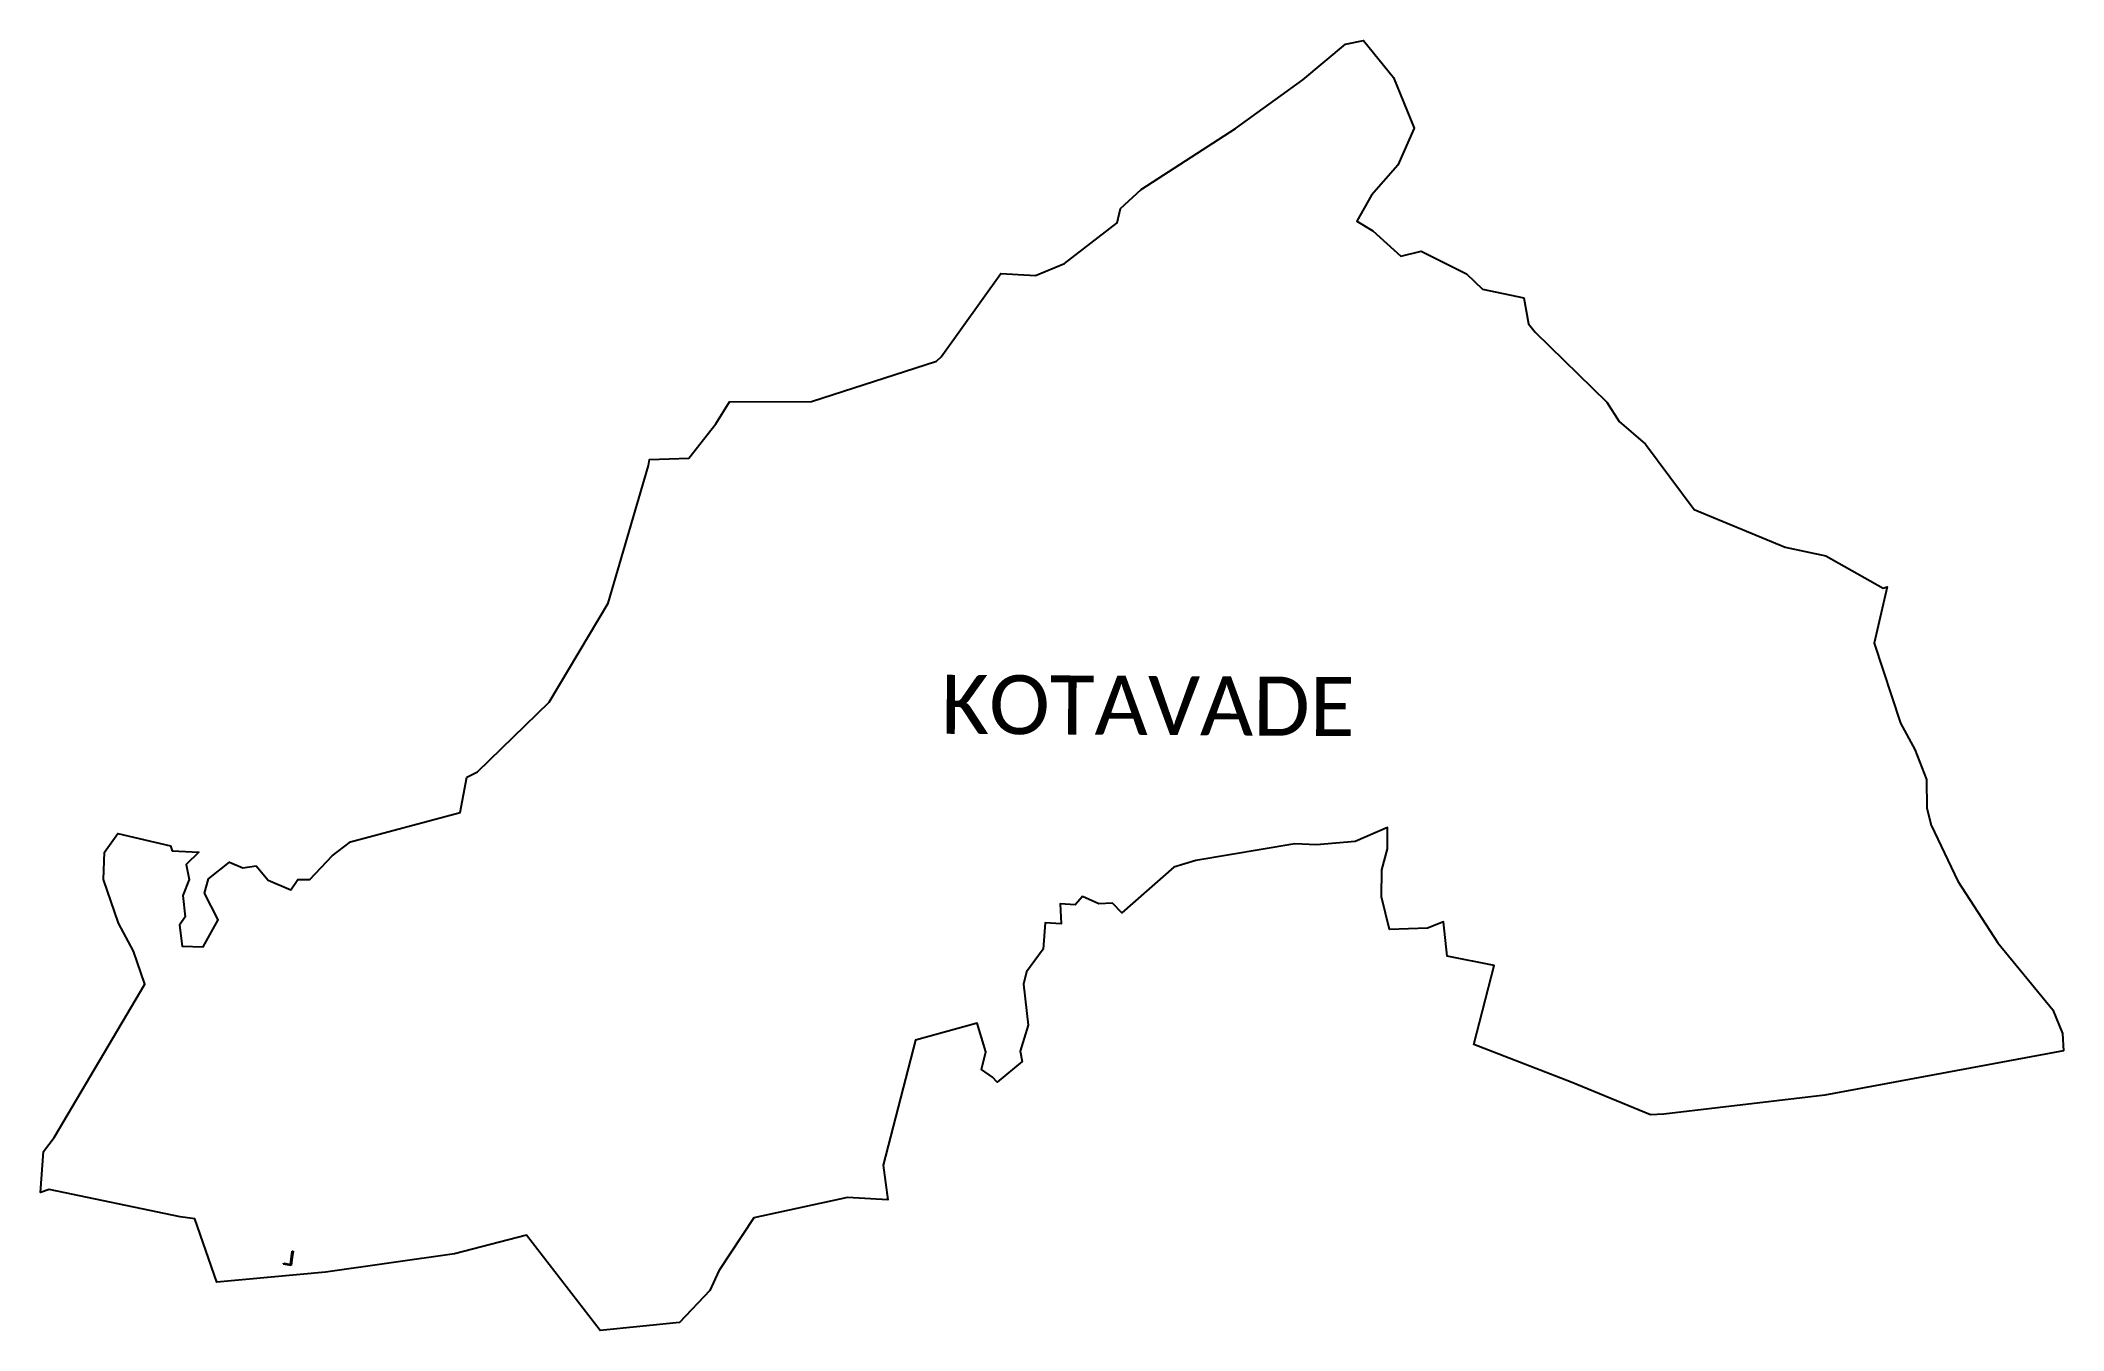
# Model space of a CAD drawing. Header units: metres. Extents: x 317393 to 323421, y 1888698 to 1892541.
import ezdxf

# ---------------------------------------------------------------- set-up
doc = ezdxf.new("R2010")
doc.units = ezdxf.units.M
doc.header["$MEASUREMENT"] = 0
for name, color, linetype in [('JETTY', 51, 'Continuous'), ('JETTY HATCH', 210, 'Continuous'), ('village', 3, 'Continuous'), ('VILLAGE NAME', 250, 'Continuous')]:
    doc.layers.add(name, color=color, linetype=linetype)
doc.styles.get("Standard").update_dxf_attribs({"font": 'arial.ttf'})

msp = doc.modelspace()

# ---------------------------------------------------------------- linework, layer by layer
at = {"layer": 'JETTY'}
for p, q in [((318138, 1888895.2), (318143.3, 1888934.9)), ((318145.8, 1888934.6), (318143.2, 1888916.2)), ((318143.3, 1888934.9), (318145.8, 1888934.6)), ((318117.6, 1888896), (318118.1, 1888898.6)), ((318140.2, 1888892.5), (318117.6, 1888896)), ((318118.1, 1888898.6), (318138, 1888895.2)), ((318143.2, 1888916.2), (318140.2, 1888892.5))]:
    msp.add_line(p, q, dxfattribs=at)
at = {"layer": 'JETTY HATCH', "linetype": 'Continuous'}
for p, q in [((318141.2, 1888918.8), (318144, 1888921.6)), ((318143.8, 1888920.3), (318141.6, 1888922.5)), ((318141.7, 1888922.8), (318144.6, 1888925.7)), ((318144.2, 1888923.4), (318142.1, 1888925.6)), ((318142.2, 1888926.9), (318145.1, 1888929.8)), ((318144.7, 1888926.5), (318142.5, 1888928.7)), ((318142.8, 1888931), (318145.7, 1888933.9)), ((318145.1, 1888929.6), (318142.9, 1888931.8)), ((318145.5, 1888932.7), (318143.3, 1888934.9)), ((318118.8, 1888895.8), (318117.7, 1888896.9)), ((318118.3, 1888895.9), (318120.6, 1888898.2)), ((318123, 1888895.2), (318119.9, 1888898.3)), ((318121.4, 1888895.4), (318123.6, 1888897.7)), ((318127.2, 1888894.5), (318124.1, 1888897.6)), ((318124.4, 1888895), (318126.6, 1888897.2)), ((318127.5, 1888894.5), (318129.6, 1888896.6)), ((318131.3, 1888893.9), (318128.4, 1888896.9)), ((318130.5, 1888894), (318132.7, 1888896.1)), ((318135.5, 1888893.2), (318132.6, 1888896.1)), ((318133.6, 1888893.5), (318135.7, 1888895.6)), ((318136.6, 1888893), (318140.8, 1888897.2)), ((318139.7, 1888892.6), (318136.9, 1888895.4)), ((318140.5, 1888895.3), (318138.3, 1888897.5)), ((318138.5, 1888898.4), (318141.3, 1888901.2)), ((318140.9, 1888898.4), (318138.8, 1888900.6)), ((318139, 1888902.5), (318141.8, 1888905.3)), ((318141.3, 1888901.6), (318139.2, 1888903.7)), ((318139.5, 1888906.5), (318142.4, 1888909.4)), ((318141.7, 1888904.7), (318139.6, 1888906.9)), ((318139.7, 1888892.6), (318140.2, 1888893.1)), ((318142.2, 1888907.8), (318140, 1888910)), ((318140.1, 1888910.6), (318142.9, 1888913.4)), ((318142.6, 1888910.9), (318140.4, 1888913.1)), ((318140.6, 1888914.7), (318143.4, 1888917.5)), ((318143, 1888914.1), (318140.8, 1888916.2)), ((318143.4, 1888917.2), (318141.2, 1888919.3))]:
    msp.add_line(p, q, dxfattribs=at)
at = {"layer": 'village'}
msp.add_lwpolyline([(317995.8, 1890077), (318035.5, 1890082.4)], dxfattribs=at)
at = {"layer": 'village', "color": 3}
for points in [[(318035.5, 1890082.4, 0), (318071.7, 1890040, 0), (318138.5, 1890010.9, 0), (318159.8, 1890041.4, 0), (318195.5, 1890042.2, 0), (318261.7, 1890111.9, 0), (318316.4, 1890154.4, 0), (318643.7, 1890240.9, 0), (318663.2, 1890346.9, 0), (318695.1, 1890362.9, 0), (318908.4, 1890570, 0), (319084.9, 1890864.7, 0), (319205.1, 1891275.4, 0), (319207.6, 1891292.9, 0), (319325.1, 1891296.4, 0), (319405.1, 1891399.1, 0), (319445.8, 1891464.4, 0), (319690.4, 1891465.1, 0), (320062.7, 1891585.5, 0), (320076.8, 1891598.2, 0), (320254.1, 1891847.2, 0), (320357.8, 1891840.9, 0), (320444.6, 1891876.4, 0), (320601.3, 1891997.7, 0), (320611.5, 1892040.2, 0), (320672.4, 1892096.7, 0), (320954.1, 1892278.2, 0), (321154.4, 1892423.7, 0), (321281.8, 1892530.1, 0), (321335.4, 1892540.8, 0), (321424.4, 1892430.6, 0), (321485.8, 1892279.4, 0), (321437.4, 1892169, 0), (321358.9, 1892079.6, 0), (321315, 1892002.5, 0), (321363, 1891974, 0), (321446.7, 1891898, 0), (321507, 1891913.6, 0), (321642.2, 1891845.6, 0), (321689.5, 1891800, 0), (321812.6, 1891774.3, 0), (321826.8, 1891696.4, 0), (321846.6, 1891672.2, 0), (322060.1, 1891463.1, 0), (322096.9, 1891406.4, 0), (322175.8, 1891338, 0), (322320.5, 1891144, 0), (322591.1, 1891031.2, 0), (322712.4, 1891006.3, 0), (322883.2, 1890909.3, 0), (322895.5, 1890913.4, 0), (322856.6, 1890745.7, 0), (322935.6, 1890507.8, 0), (322978.2, 1890428.6, 0), (323012.9, 1890339.4, 0), (323013.9, 1890253.9, 0), (323026.3, 1890203.3, 0), (323105.8, 1890036.4, 0), (323225.5, 1889853.6, 0), (323389, 1889653.8, 0), (323417.7, 1889582.9, 0), (323420.9, 1889531.8, 0)], [(323420.9, 1889531.8, 0), (322709.7, 1889399.7, 0), (322230.2, 1889343.1, 0), (322190.7, 1889340.7, 0), (321953.5, 1889438.2, 0), (321664.1, 1889550.4, 0), (321724.4, 1889786, 0), (321584.2, 1889813.5, 0), (321573.2, 1889915.7, 0), (321525.3, 1889896.7, 0), (321412.3, 1889893, 0), (321388.6, 1889989.7, 0), (321389.6, 1890070.8, 0), (321406.3, 1890133.6, 0), (321406.3, 1890197, 0), (321309.8, 1890154.7, 0), (321194.6, 1890144.6, 0), (321130.4, 1890147.7, 0), (320835.1, 1890098.7, 0), (320769.9, 1890078.1, 0), (320614.8, 1889942.8, 0), (320587.4, 1889971, 0), (320546.9, 1889969.4, 0), (320498, 1889991.5, 0), (320475.6, 1889966.8, 0), (320431.5, 1889969.2, 0), (320434.2, 1889909.5, 0), (320386.1, 1889912.3, 0), (320380.4, 1889834.3, 0), (320331.1, 1889766.8, 0), (320322, 1889730.3, 0), (320335.6, 1889608.1, 0), (320311.6, 1889530.6, 0), (320317.6, 1889499.3, 0), (320244, 1889438.1, 0), (320229.6, 1889453.3, 0), (320196.9, 1889475.5, 0), (320209.4, 1889528.6, 0), (320183.7, 1889614.2, 0), (320000.1, 1889563.3, 0), (319903.7, 1889190.9, 0), (319917.8, 1889088.2, 0), (319797.2, 1889094.3, 0), (319518.9, 1889034.5, 0), (319414.1, 1888876.1, 0), (319387, 1888817.9, 0), (319297.5, 1888722.8, 0), (319060.4, 1888698.5, 0), (318841.3, 1888982.2, 0), (318626.4, 1888927.1, 0), (318241.8, 1888872, 0), (317918.1, 1888842, 0), (317852.7, 1889031, 0), (317809.1, 1889037, 0), (317418.6, 1889118.7, 0), (317392.9, 1889109.8, 0), (317402.4, 1889231.5, 0), (317433.7, 1889273.2, 0), (317704.1, 1889729.7, 0), (317670.5, 1889827.9, 0), (317625, 1889911.6, 0), (317581.1, 1890042, 0), (317583.7, 1890123.5, 0), (317623.9, 1890178.7, 0), (317780.5, 1890141.7, 0), (317785.2, 1890127.4, 0), (317864.6, 1890123.3, 0), (317826.8, 1890086, 0), (317836.1, 1890041.6, 0), (317817.5, 1889994.6, 0), (317824, 1889930.6, 0), (317807.2, 1889906.2, 0), (317815.6, 1889842.8, 0), (317877.8, 1889841.7, 0), (317922.5, 1889922, 0), (317881.8, 1890000.7, 0), (317894, 1890043.5, 0), (317956.4, 1890093.4, 0), (317995.8, 1890077, 0)]]:
    msp.add_polyline3d(points, dxfattribs=at)

# ---------------------------------------------------------------- texts
at = {"layer": 'VILLAGE NAME', "insert": (320077.4, 1890651.6), "char_height": 175.757, "attachment_point": 1, "rotation": 359.67619}
msp.add_mtext_dynamic_manual_height_columns('{\\fCalibri|b0|i0|c0|p34;KOTAVADE}', width=2071.906, gutter_width=878.8, heights=[0], dxfattribs=at)

doc.saveas('drawing.dxf')
